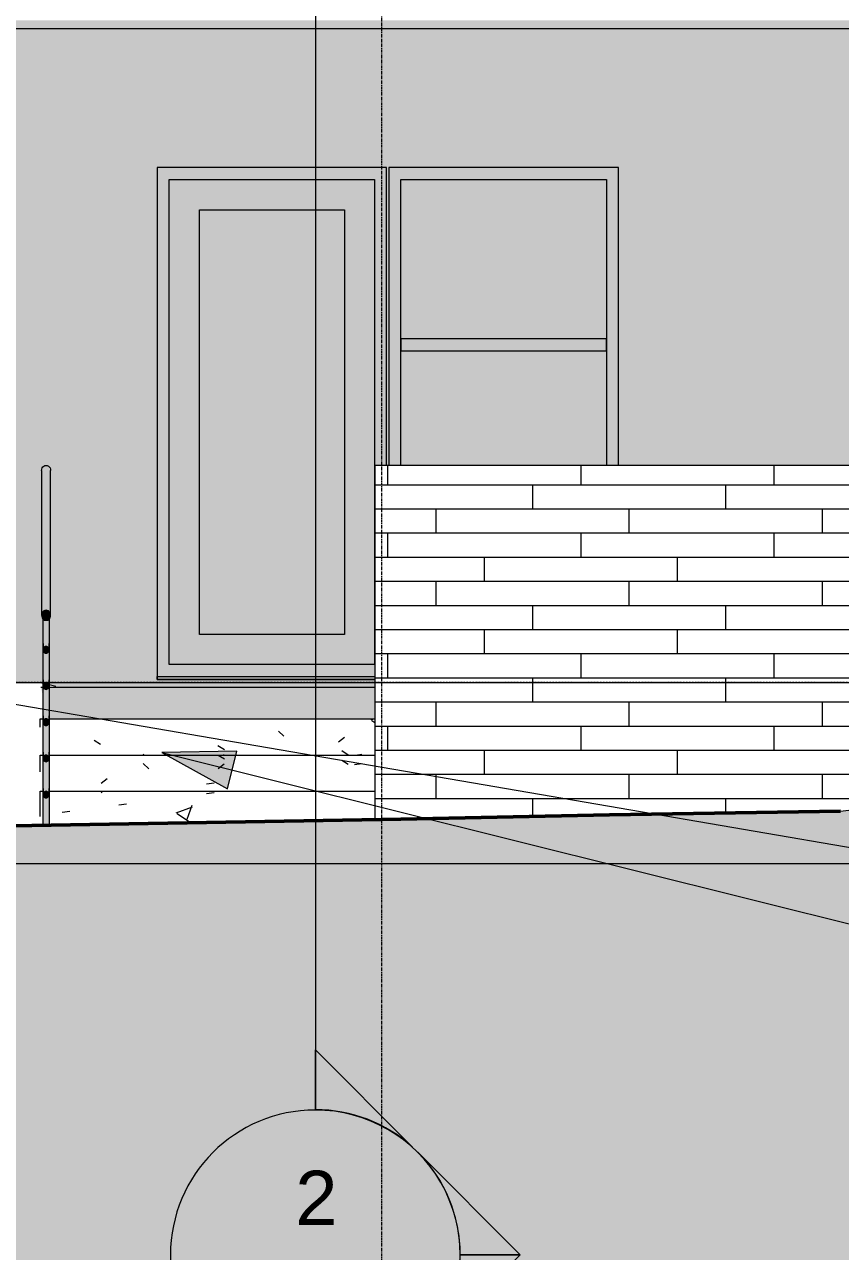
# Model space of a CAD drawing. Header units: inches. Extents: x 1750 to 7619, y -360 to 620.
# Drawn here: x 6977.9 to 7113, y -94.3 to 109.1 of the extents above; entities that cross this region are included whole.
import ezdxf

# ---------------------------------------------------------------- set-up
doc = ezdxf.new("R2010")
doc.units = ezdxf.units.IN
doc.header["$MEASUREMENT"] = 0
doc.linetypes.add('Aligning Line 1_8_', pattern=[0.25, 0.125, -0.125])
doc.linetypes.add('Grid Line 1_2_', pattern=[0.8749999999999999, 0.4999999999999999, -0.125, 0.125, -0.125])
for name, color, linetype, lineweight in [('0-4', 10, 'Continuous', 5), ('A-CLNG', 13, 'Continuous', 13), ('A-CLNG-1', 13, 'Continuous', 5), ('A-FLOR', 192, 'Continuous', 13), ('A-FLOR-4', 192, 'Continuous', 5), ('A-FLOR-HRAL', 11, 'Continuous', 9), ('A-FLOR-LEVL-1', 51, 'Grid Line 1_2_', 9), ('A-GLAZ', 151, 'Continuous', 13), ('A-WALL', 113, 'Continuous', 13), ('A-WALL-PATT-1', 251, 'Continuous', 9), ('C-TOPO', 7, 'Continuous', 9), ('C-TOPO-1', 250, 'Continuous', 50), ('G-ANNO-SYMB', 111, 'Aligning Line 1_8_', 9), ('G-ANNO-SYMB-2', 147, 'Aligning Line 1_8_', 9), ('G-ANNO-SYMB-3', 111, 'Continuous', 9), ('G-ANNO-TEXT', 231, 'Continuous', 9), ('S-GRID-1', 1, 'Grid Line 1_2_', 9), ('S-STRS', 31, 'Continuous', 9), ('S-STRS-1', 251, 'Continuous', 9)]:
    doc.layers.add(name, color=color, linetype=linetype, lineweight=lineweight)
doc.styles.add('Arial', font='arial.ttf', dxfattribs={"height": 8.999999999999991})

# ---------------------------------------------------------------- blocks, each defined once
blk = doc.blocks.new('CTR - 2nd Phase_rvt-2-BUILDING ELEVATION - NORTH')
at = {"layer": 'A-FLOR-LEVL-1'}
for p, q in [((-12558.48130051897, 0), (-9609.49031868943, 0)), ((-12558.48130051897, -30), (-9609.49031868943, -30))]:
    blk.add_line(p, q, dxfattribs=at)
blk = doc.blocks.new('CTR  - Topography_rvt-2-BUILDING ELEVATION - NORTH')
at = {"layer": 'C-TOPO'}
h = blk.add_hatch(dxfattribs=at)
h.set_pattern_fill('FP_65', color=256, style=0, pattern_type=2)
h.set_pattern_definition([(0, (12, 0), (24, 24), [24, -24]), (0, (12, 9), (24, 24), [24, -24]), (0, (12, 18), (24, 24), [24, -24]), (90, (15, 21), (-24, 24), [24, -24]), (90, (24, 21), (-24, 24), [24, -24]), (90, (33, 21), (-24, 24), [24, -24])])
h.paths.add_polyline_path([(-10823.03549742958, -206.5399970698574), (-9706.160706436009, -206.5399970698574), (-9706.160706436009, 4.736098930146794), (-9718.02796301187, 4.576876296513205), (-9757.04872147453, 2.343298132457789), (-9768.235624061565, 2.237521576813264), (-9791.247114123615, 0.2171853963543526), (-9799.611449971213, -0.9985401410343683), (-9821.946742974616, -0.9985658526420592), (-9826.283827800611, -1.517580826563176), (-9893.344507106745, -4.301915053313677), (-9896.520871825971, -5.013830954286049), (-9915.254978482988, -12.60942199625401), (-9950.420661422411, -20.49156918433118), (-9956.60994335543, -23.00106179769307), (-10060.09511346828, -17.58864460501138), (-10091.20641776955, -21.29239574453663), (-10136.72820643601, -22.07587421567905), (-10164.01665155272, -22.64561045550613), (-10280.76604069449, -24.57404415063604), (-10370.75591958806, -26.58891613290109), (-10412.86606299719, -26.71048327905509), (-10450.4108460833, -27.55111038568839), (-10486.9498320487, -27.59909520345456), (-10517.53678747533, -27.23650604497811), (-10526.33864110688, -27.2229427849636), (-10534.89299721585, -27.12153626249016), (-10585.34842131052, -27.5352488954154), (-10642.58937642446, -27.25994412709303), (-10678.14875627488, -26.984369888895), (-10823.03549742958, -29.94557442945415), (-10859.39480151483, -30), (-12461.79270643601, -30), (-12461.79270643601, -206.5399970698574), (-10839.09139106395, -206.5399970698574)], flags=0)
for p, q in [((-10279.72265624888, 0), (-10223.78906249889, 0)), ((-10223.28939610939, -0.1253899637537188), (-10223.78906249888, 0)), ((-10221.16565800784, -0.6583364439896967), (-10222.28939610939, -0.3763373286149089)), ((-10091.20678710822, -21.29240369796753), (-10082.25366210822, -20.22656679153442)), ((-10129.49047851447, -21.92476558685268), (-10164.01684570197, -22.64562320709228)), ((-10129.49047851447, -21.92476558685268), (-10091.20678710822, -21.29240369796753)), ((-10164.01684570197, -22.64562320709228), (-10280.76562499884, -24.5740470886227))]:
    blk.add_line(p, q, dxfattribs=at)
at = {"layer": 'C-TOPO-1'}
for p, q in [((-10129.49009871695, -21.924754858835), (-10164.01665155271, -22.64561045550655)), ((-10091.20678710821, -21.29240184516924), (-10129.49009871695, -21.924754858835)), ((-10164.01684570196, -22.64561366240942), (-10280.76604069448, -24.57404415063601))]:
    blk.add_line(p, q, dxfattribs=at)
blk = doc.blocks.new('CTR - 1st Phase - Common Walls_rvt-2-BUILDING ELEVATION - NORTH')
at = {"layer": 'A-FLOR-LEVL-1'}
for p, q in [((-12558.48130051897, 0), (-9609.49031868943, 0)), ((-12558.48130051897, -30), (-9609.49031868943, -30))]:
    blk.add_line(p, q, dxfattribs=at)
at = {"layer": 'G-ANNO-SYMB-2'}
blk.add_line((-9706.160706436, 3.449756028732896e-11), (-12461.792706436, 4.428753178746933e-11), dxfattribs=at)
blk = doc.blocks.new('CTR - 1st Phase -Stairs _ Elevators_rvt-2-BUILDING ELEVATION - NORTH')
at = {"layer": 'A-FLOR-LEVL-1'}
for p, q in [((-12558.48130051897, 0), (-9609.49031868943, 0)), ((-12558.48130051897, -30), (-9609.49031868943, -30))]:
    blk.add_line(p, q, dxfattribs=at)
blk = doc.blocks.new('_THE_ WINDOW _ DOOR - Door - 1st Floor-2113385-BUILDING ELEVATION - NORTH')
at = {"layer": 'A-GLAZ'}
h = blk.add_hatch(color=256, dxfattribs=at)
h.paths.add_polyline_path([(-10201.31333143601, 1.000000000029285), (-10168.31439610937, 1.000000000029285), (-10168.31439610937, 36.00000000000427), (-10166.37689610941, 36.00000000000427), (-10166.37689610941, 85.37500000002893), (-10204.40189610941, 85.37500000002791), (-10204.40189610941, 1.000000000029285), (-10202.40189610941, 1.000000000029285)], flags=0)
h.paths.add_polyline_path([(-10169.00170898496, 3.000000000029171), (-10202.40189610941, 3.000000000029171), (-10202.40189610941, 83.37500000002905), (-10168.37689610941, 83.37500000002905), (-10168.37689610941, 3.000000000029171)], flags=0)
h = blk.add_hatch(color=256, dxfattribs=at)
h.paths.add_polyline_path([(-10179.78495643601, 3.000000000029171), (-10168.37689610941, 3.000000000029171), (-10168.37689610941, 83.37500000002905), (-10202.40189610941, 83.37500000002905), (-10202.40189610941, 3.000000000029171), (-10190.54914393601, 3.000000000029171)], flags=0)
h.paths.add_polyline_path([(-10195.93123768601, 8.000000000029056), (-10197.40189610941, 8.000000000029056), (-10197.40189610941, 78.37500000002882), (-10173.37689610941, 78.37500000002848), (-10173.37689610941, 8.000000000029397), (-10195.10961914172, 8.000000000029056)], flags=0)
for points in [[(-10197.40189610941, 8.000000000029056), (-10173.37689610941, 8.000000000029056), (-10173.37689610941, 78.37500000002848), (-10197.40189610941, 78.37500000002882), (-10197.40189610941, 9.296363373042661)], [(-10202.40189610941, 0.5000000000293986), (-10168.31439610937, 0.5000000000297397), (-10168.31439610937, 1.000000000029285), (-10204.40189610941, 1.000000000029285), (-10204.40189610941, 0.5000000000293986), (-10202.75903896655, 0.5000000000293986)]]:
    blk.add_hatch(color=256, dxfattribs=at).paths.add_polyline_path(points, flags=0)
for p, q in [((-10166.3768961094, 85.37500000002889), (-10204.4018961094, 85.37500000002889)), ((-10204.4018961094, 85.37500000002889), (-10204.4018961094, 1.000000000028997)), ((-10202.4018961094, 3.000000000028947), (-10202.4018961094, 83.37500000002888)), ((-10202.4018961094, 83.37500000002888), (-10168.3768961094, 83.37500000002888)), ((-10168.3768961094, 83.37500000002888), (-10168.3768961094, 3.000000000028958)), ((-10166.3768961094, 36.00000000000225), (-10166.3768961094, 85.37500000002889)), ((-10197.4018961094, 8.000000000028693), (-10197.4018961094, 78.3750000000289)), ((-10197.4018961094, 78.3750000000289), (-10173.3768961094, 78.3750000000289)), ((-10173.3768961094, 78.3750000000289), (-10173.3768961094, 8.000000000028693)), ((-10173.3768961094, 8.000000000028693), (-10197.4018961094, 8.000000000028693)), ((-10168.3768961094, 3.000000000028958), (-10202.4018961094, 3.000000000028958)), ((-10204.4018961094, 1.000000000028997), (-10168.31439610936, 1.000000000029274)), ((-10204.4018961094, 1.000000000029285), (-10204.4018961094, 0.5000000000290149)), ((-10204.4018961094, 0.5000000000290149), (-10168.31439610936, 0.5000000000290149))]:
    blk.add_line(p, q, dxfattribs=at)
blk = doc.blocks.new('_THE_ WINDOW _ DOOR - Window - 1st Floor-2113386-BUILDING ELEVATION - NORTH')
at = {"layer": 'A-GLAZ'}
for points in [[(-10127.97689610941, 36.00000000000416), (-10127.97689610941, 85.37500000002916), (-10166.00189610941, 85.37500000002882), (-10166.00189610941, 36.00000000000416), (-10164.00189610941, 36.00000000000416), (-10164.00189610941, 83.37500000002927), (-10129.97689610941, 83.37500000002927), (-10129.97689610941, 36.00000000000416), (-10128.82666849181, 36.00000000000416)], [(-10136.72820643601, 55.00000000002951), (-10129.97689610941, 55.00000000002951), (-10129.97689610941, 57.0000000000294), (-10164.00189610941, 57.0000000000294), (-10164.00189610941, 55.00000000002951)]]:
    blk.add_hatch(color=256, dxfattribs=at).paths.add_polyline_path(points, flags=0)
h = blk.add_hatch(color=256, dxfattribs=at)
h.paths.add_polyline_path([(-10136.72820643601, 36.00000000000416), (-10129.97689610941, 36.00000000000416), (-10129.97689610941, 55.00000000002951), (-10164.00189610941, 55.00000000002951), (-10164.00189610941, 36.00000000000416), (-10143.00929260376, 36.00000000000416)], flags=0)
h.paths.add_polyline_path([(-10129.97689610941, 57.0000000000294), (-10129.97689610941, 83.37500000002927), (-10164.00189610941, 83.37500000002927), (-10164.00189610941, 57.0000000000294), (-10136.72820643601, 57.0000000000294)], flags=0)
for p, q in [((-10127.9768961094, 85.37500000002912), (-10166.0018961094, 85.37500000002912)), ((-10166.0018961094, 85.37500000002912), (-10166.0018961094, 36.00000000000218)), ((-10164.0018961094, 36.00000000000229), (-10164.0018961094, 83.3750000000291)), ((-10164.0018961094, 83.3750000000291), (-10129.9768961094, 83.3750000000291)), ((-10129.9768961094, 83.3750000000291), (-10129.9768961094, 36.00000000000242)), ((-10127.9768961094, 36.00000000000248), (-10127.9768961094, 85.37500000002912)), ((-10164.0018961094, 57.00000000002916), (-10164.0018961094, 55.00000000002923)), ((-10129.9768961094, 57.00000000002916), (-10164.0018961094, 57.00000000002916)), ((-10129.9768961094, 55.00000000002923), (-10129.9768961094, 57.00000000002916)), ((-10164.0018961094, 55.00000000002923), (-10129.9768961094, 55.00000000002923))]:
    blk.add_line(p, q, dxfattribs=at)
blk = doc.blocks.new('Railing - 1_-V42-BUILDING ELEVATION - NORTH')
at = {"layer": 'A-FLOR-HRAL'}
h = blk.add_hatch(color=256, dxfattribs=at)
h.paths.add_polyline_path([(-10223.28939610939, -23.62466104109115), (-10222.28939610939, -23.60814332130383), (-10222.30643319624, -18.70370123905537), (-10222.43584271879, -18.95430170189593), (-10222.66542550222, -19.09898594657614), (-10222.77351199785, -19.09898594657614), (-10222.80528022092, -19.09898594657614), (-10222.91880563195, -19.09898594657614), (-10223.14294949999, -18.95430170189593), (-10223.27235902254, -18.70370123905537), (-10223.28939610939, -18.70370123905537), (-10223.28939610939, -23.28714297649345)], flags=0)
h.paths.add_polyline_path([(-10223.28939610939, -18.30901699440267), (-10223.22240881128, -18.15356253417895), (-10223.0152887753, -18.03496691962676), (-10222.78195335389, -18), (-10222.43584271879, -18.08015364227106), (-10222.29764712114, -18.25702185654973), (-10222.28939610939, -18.30901699436481), (-10222.30643319624, -12.70370123905468), (-10222.43584271879, -12.95430170189559), (-10222.65998658683, -13.0989859465758), (-10222.99519731988, -13.06360858604956), (-10223.14294949999, -12.95430170189559), (-10223.27315683521, -12.69692596542632), (-10223.28939610939, -12.83852549156189), (-10223.28939610939, -18)], flags=0)
h.paths.add_polyline_path([(-10223.28939610939, -12.30901699440063), (-10223.22240881128, -12.15259156739387), (-10223.03939610939, -12.03924894698571), (-10222.69181495673, -12.00430816998358), (-10222.53939610939, -12.03924894698332), (-10222.30634615792, -12.20220341365325), (-10222.28939610939, -12.21031879144187), (-10222.3142157476, -6.724707690162636), (-10222.43584271879, -6.954301701895933), (-10222.66542550222, -7.09898594657614), (-10222.97099396829, -7.074817275347191), (-10223.14294949999, -6.954301701895933), (-10223.27235902254, -6.703701239055026), (-10223.28939610939, -6.838525491562227), (-10223.28939610939, -12.27950849718741)], flags=0)
h.paths.add_polyline_path([(-10223.28939610939, -6.309016994416315), (-10223.22240881128, -6.151620600613914), (-10223.03939610939, -6.038169482765515), (-10222.73107555804, -6.005298742680343), (-10222.53939610939, -6.038169482763469), (-10222.30643319624, -6.201654927025747), (-10222.28939610939, -6.210318791438799), (-10222.32358614051, -0.7500000000000052), (-10222.43767237629, -0.9558713607734769), (-10222.65998658683, -1.098985946576141), (-10222.9467906167, -1.086025964645847), (-10223.14294949998, -0.9543017018959342), (-10223.27235902253, -0.7037012390550269), (-10223.2893961094, -0.7500000000000052), (-10223.28939610939, -6.279508497187412)], flags=0)
h.paths.add_polyline_path([(-10223.2893961094, -0.3090169944688394), (-10223.22240881129, -0.1506496338380483), (-10223.01860903877, -0.03246695638165952), (-10222.71163537426, -0.007064990240797541), (-10222.53017216567, -0.04278363328945111), (-10222.30288776314, -0.2239970698569831), (-10222.2893961094, -0.2239970698569831), (-10222.3313897049, 5.228936831111917), (-10222.43584271879, 5.04569829810577), (-10222.65998658683, 4.901014053423858), (-10223.00129088244, 4.939213372270154), (-10223.14294949998, 5.045698298103724), (-10223.27235902253, 5.296298760944972), (-10223.2893961094, 5.296298760944972), (-10223.2893961094, -0.2239970698569831)], flags=0)
h.paths.add_polyline_path([(-10223.2893961094, 5.690983005527408), (-10223.22240881129, 5.850321332945662), (-10223.0393961094, 5.96398944567249), (-10222.75218233192, 6.000000000000335), (-10222.43584271879, 5.916296866687156), (-10222.30399509833, 5.78298098908794), (-10222.2893961094, 5.934993643273622), (-10222.31237237219, 10.52261622452135), (-10222.40632349912, 10.42221220550254), (-10222.5963452654, 10.34891112364448), (-10222.84170643601, 10.32921703883016), (-10223.06474086816, 10.36872645396715), (-10223.19332731483, 10.43529013102351), (-10223.2893961094, 10.46447808209597), (-10223.2893961094, 5.92718373581078)], flags=0)
h = blk.add_hatch(color=256, dxfattribs=at)
h.paths.add_polyline_path([(-10222.83198010417, 10.32921703883016), (-10223.10114101033, 10.40599638841024), (-10222.83501077241, 10.32921703883016)], flags=0)
h.paths.add_polyline_path([(-10222.67813564241, 10.32921703883016), (-10222.36060723417, 10.45087539701648), (-10222.59635380719, 10.35136329305021), (-10222.74378144639, 10.32921703883016)], flags=0)
for p, q in [((-10223.28939610939, -23.62466104109081), (-10223.28939610939, 10.57294901687532)), ((-10222.28939610939, 10.57294901687532), (-10222.28939610939, -23.60814332130383))]:
    blk.add_line(p, q, dxfattribs=at)
at = {"layer": 'A-FLOR-HRAL', "flags": 128}
for points in [[(-10223.27873303602, 10.52027553314879), (-10223.23988054333, 10.4644780820957), (-10223.10114101031, 10.37749114625808), (-10222.90065657635, 10.32921703882964), (-10222.84205023461, 10.32451665727881)], [(-10222.74650539327, 10.32406674088744), (-10222.6781356424, 10.32921703882964), (-10222.47765120845, 10.37749114625808), (-10222.33891167542, 10.4644780820957), (-10222.30005918273, 10.52027553314557)]]:
    blk.add_lwpolyline(points, dxfattribs=at)
blk = doc.blocks.new('Railing - Railing-1951187-BUILDING ELEVATION - NORTH')
at = {"layer": 'A-FLOR-HRAL'}
for points in [[(-10222.2893961094, 5.440983005625184), (-10222.33222662613, 5.811461797752712), (-10222.58110331182, 5.973265162926281), (-10222.84170643601, 5.997777503437873), (-10223.14321501181, 5.916076410650589), (-10223.27479712046, 5.78298098891571), (-10223.27235902254, 5.585667250305391), (-10223.14294949999, 5.836267713146298), (-10222.91822949393, 5.981036760712072), (-10222.65998658683, 5.980951957826504), (-10222.43584271879, 5.836267713146298), (-10222.30643319625, 5.585667250305391), (-10222.29717019143, 5.507002930142789)], [(-10222.88306385357, 4.901014053423864), (-10222.57750133636, 4.939213372258222), (-10222.43584271879, 5.045698298103729), (-10222.30643319624, 5.296298760944977), (-10222.30643319625, 5.585667250305391), (-10222.43584271879, 5.836267713146298), (-10222.66056203979, 5.980867255773091), (-10222.99778954488, 5.944374125353987), (-10223.14294949999, 5.836267713146298), (-10223.27235902254, 5.585667250305391), (-10223.27235902253, 5.296298760944977), (-10223.14294949998, 5.045698298103729), (-10222.91880563194, 4.901014053423864)], [(-10223.2893961094, -0.559016994374815), (-10223.22240881129, -0.2795084971877486), (-10223.0393961094, -0.07489407609898534), (-10222.7893961094, 0), (-10222.5393961094, -0.0748940760993264), (-10222.35388546187, -0.2862508841137696), (-10222.2893961094, -0.3763373286118394), (-10222.32360004505, -0.1929250748102049), (-10222.56018318003, -0.0324669563755151), (-10222.86715684452, -0.007064990241133272), (-10223.04862005312, -0.04278363330581669), (-10223.27590445563, -0.2239970698569777), (-10223.2893961094, -0.4143327496946085)], [(-10222.91880563194, -1.098985946576135), (-10222.63200160207, -1.086025964647888), (-10222.43584271879, -0.9543017018959289), (-10222.30475978293, -0.6894900923332442), (-10222.30643319624, -0.4143327496946085), (-10222.44048071033, -0.159753364793346), (-10222.65998658683, -0.01904804217383571), (-10222.94252287698, -0.03003161317690228), (-10223.14294949999, -0.1637322868540423), (-10223.27235902254, -0.4143327496946085), (-10223.26766846878, -0.716361854246088), (-10223.14111984248, -0.9558713607686967), (-10222.9467906167, -1.086025964645841)], [(-10223.28939610939, -6.559016994374814), (-10223.22240881128, -6.279508497187407), (-10223.03939610939, -6.074894076098984), (-10222.78939610939, -5.999999999999999), (-10222.53939610939, -6.074894076098984), (-10222.35638340749, -6.279508497187407), (-10222.28939610939, -6.559016994374814), (-10222.31497346396, -6.197311947371417), (-10222.53939610939, -6.038169482763464), (-10222.84771666073, -6.005298742681702), (-10223.03955473058, -6.038267394027456), (-10223.27251023311, -6.202607805898423), (-10223.28939610939, -6.30901699441631)], [(-10222.84170643601, -7.098985946576135), (-10222.60779825048, -7.074817275350937), (-10222.43584271879, -6.954301701895928), (-10222.30643319624, -6.703701239055021), (-10222.30643319624, -6.414332749694608), (-10222.43584271879, -6.1637322868537), (-10222.65998658683, -6.019048042173494), (-10222.96681699698, -6.041282337767711), (-10223.14294949999, -6.1637322868537), (-10223.27235902254, -6.414332749694608), (-10223.27235902254, -6.703701239055021), (-10223.14294949999, -6.954301701895928), (-10222.91336671655, -7.098985946576135), (-10222.84417203725, -7.098985946576135)], [(-10222.82472612908, -13.09898594657579), (-10222.58359489889, -13.06360858605194), (-10222.43584271879, -12.95430170189559), (-10222.30563538356, -12.69692596546451), (-10222.30643319624, -12.41433274969427), (-10222.43584271879, -12.1637322868537), (-10222.65998658683, -12.01904804217315), (-10222.99111111699, -12.05253306235681), (-10223.14294949999, -12.1637322868537), (-10223.27275566934, -12.41770119786486), (-10223.27235902253, -12.70370123905468), (-10223.14294949999, -12.95430170189559), (-10222.91880563195, -13.09898594657579), (-10222.84170643601, -13.09898594657579)], [(-10222.28939610939, -12.55901699437447), (-10222.30643319624, -12.20162694170335), (-10222.53939610939, -12.03924894698332), (-10222.84170643601, -12.00370995921446), (-10223.03955006815, -12.03934398029378), (-10223.27251023311, -12.20260780596663), (-10223.27235902254, -12.41433274969427), (-10223.14294949999, -12.1637322868537), (-10222.91880563195, -12.01904804217315), (-10222.65998658683, -12.01904804217315), (-10222.43584271879, -12.1637322868537), (-10222.30603654943, -12.41770119782598)], [(-10222.28939610939, -18.55901699437515), (-10222.30643319624, -18.198829950961), (-10222.56350344347, -18.03496691962539), (-10222.79683886488, -18), (-10223.14322667162, -18.08041883367866), (-10223.28114509764, -18.25702185658417), (-10223.27235902254, -18.4143327496946), (-10223.14294949999, -18.1637322868537), (-10222.91880563195, -18.01904804217349), (-10222.65998658683, -18.01904804217349), (-10222.43584271879, -18.1637322868537), (-10222.30643319624, -18.4143327496946), (-10222.29730979578, -18.49181150624747)], [(-10222.91880563195, -19.09898594657613), (-10222.80533435204, -19.08228388569023), (-10222.77351199785, -19.09898594657613), (-10222.65998658683, -19.09898594657613), (-10222.43584271879, -18.95430170189593), (-10222.30643319624, -18.70370123905536), (-10222.30643319624, -18.4143327496946), (-10222.43584271879, -18.1637322868537), (-10222.65998658683, -18.01904804217349), (-10222.91880563195, -18.01904804217349), (-10223.14294949999, -18.1637322868537), (-10223.27235902254, -18.4143327496946), (-10223.27235902254, -18.70370123905536), (-10223.14294949999, -18.95430170189593), (-10223.01940067147, -19.05239989675192)]]:
    blk.add_hatch(color=256, dxfattribs=at).paths.add_polyline_path(points, flags=0)
for p, q in [((-10223.28939610938, 6.467342984011906), (-10223.28939610938, 5.440983005624843)), ((-10222.28939610939, 5.440983005625184), (-10222.28939610939, 6.467342984018727)), ((-10223.28939610938, 0.4701399747532377), (-10223.28939610938, -0.5590169943751561)), ((-10222.28939610939, -0.559016994374815), (-10222.28939610939, 0.4701399747604)), ((-10223.28939610938, -5.527063034507477), (-10223.28939610938, -6.559016994375155)), ((-10222.28939610939, -6.559016994374814), (-10222.28939610939, -5.527063034496563)), ((-10223.28939610938, -11.52426604376376), (-10223.28939610938, -12.55901699437481)), ((-10222.28939610939, -12.55901699437447), (-10222.28939610939, -11.5242660437566)), ((-10223.28939610938, -17.52146905302277), (-10223.28939610938, -18.55901699437549)), ((-10222.28939610939, -18.55901699437515), (-10222.28939610939, -17.52146905301595))]:
    blk.add_line(p, q, dxfattribs=at)
at = {"layer": 'A-FLOR-HRAL', "flags": 128}
for points in [[(-10222.28939610938, 5.440983005624937), (-10222.30643319623, 5.585667250305142), (-10222.35638340748, 5.72049150281233), (-10222.43584271878, 5.836267713146066), (-10222.53939610938, 5.925105923900913), (-10222.65998658682, 5.980951957826272), (-10222.78939610938, 5.999999999999723), (-10222.91880563193, 5.980951957826274), (-10223.03939610938, 5.925105923900915), (-10223.14294949997, 5.836267713146069), (-10223.22240881127, 5.720491502812332), (-10223.27235902252, 5.585667250305146), (-10223.28939610938, 5.440983005624941)], [(-10223.28939610938, 5.440983005624943), (-10223.27235902252, 5.296298760944738), (-10223.22240881127, 5.16147450843755), (-10223.14294949997, 5.045698298103813), (-10223.03939610938, 4.956860087348964), (-10222.91880563193, 4.901014053423604), (-10222.78939610938, 4.881966011250153), (-10222.65998658682, 4.901014053423602), (-10222.53939610938, 4.956860087348959), (-10222.43584271878, 5.045698298103805), (-10222.35638340748, 5.161474508437541), (-10222.30643319623, 5.296298760944729), (-10222.28939610938, 5.440983005624934)], [(-10222.28939610938, -0.5590169943750625), (-10222.30643319623, -0.4143327496948572), (-10222.35638340748, -0.2795084971876703), (-10222.43584271878, -0.1637322868539333), (-10222.53939610938, -0.07489407609908617), (-10222.65998658682, -0.01904804217372721), (-10222.78939610938, -2.766120665853577e-13), (-10222.91880563193, -0.01904804217372621), (-10223.03939610938, -0.07489407609908409), (-10223.14294949997, -0.1637322868539304), (-10223.22240881127, -0.2795084971876665), (-10223.27235902252, -0.414332749694853), (-10223.28939610938, -0.5590169943750585)], [(-10223.28939610938, -0.5590169943750555), (-10223.27235902252, -0.7037012390552613), (-10223.22240881127, -0.8385254915624485), (-10223.14294949997, -0.9543017018961861), (-10223.03939610938, -1.043139912651034), (-10222.91880563193, -1.098985946576394), (-10222.78939610938, -1.118033988749846), (-10222.65998658682, -1.098985946576396), (-10222.53939610938, -1.043139912651039), (-10222.43584271878, -0.9543017018961931), (-10222.35638340748, -0.8385254915624574), (-10222.30643319623, -0.7037012390552703), (-10222.28939610938, -0.5590169943750652)], [(-10222.28939610937, -6.55901699437506), (-10222.30643319623, -6.414332749694855), (-10222.35638340748, -6.279508497187669), (-10222.43584271878, -6.163732286853932), (-10222.53939610937, -6.074894076099084), (-10222.65998658682, -6.019048042173726), (-10222.78939610937, -6.000000000000274), (-10222.91880563193, -6.019048042173724), (-10223.03939610937, -6.074894076099083), (-10223.14294949997, -6.163732286853928), (-10223.22240881127, -6.279508497187665), (-10223.27235902252, -6.414332749694851), (-10223.28939610937, -6.559016994375057)], [(-10223.28939610937, -6.559016994375054), (-10223.27235902252, -6.703701239055259), (-10223.22240881127, -6.838525491562446), (-10223.14294949997, -6.954301701896184), (-10223.03939610937, -7.043139912651033), (-10222.91880563193, -7.098985946576393), (-10222.78939610937, -7.118033988749843), (-10222.65998658682, -7.098985946576394), (-10222.53939610937, -7.043139912651037), (-10222.43584271878, -6.954301701896192), (-10222.35638340748, -6.838525491562456), (-10222.30643319623, -6.703701239055269), (-10222.28939610937, -6.559016994375063)], [(-10222.28939610938, -12.55901699437472), (-10222.30643319623, -12.41433274969451), (-10222.35638340748, -12.27950849718733), (-10222.43584271878, -12.16373228685359), (-10222.53939610938, -12.07489407609874), (-10222.65998658682, -12.01904804217338), (-10222.78939610938, -11.99999999999993), (-10222.91880563193, -12.01904804217338), (-10223.03939610938, -12.07489407609874), (-10223.14294949997, -12.16373228685359), (-10223.22240881127, -12.27950849718732), (-10223.27235902252, -12.41433274969451), (-10223.28939610938, -12.55901699437471)], [(-10223.28939610938, -12.55901699437471), (-10223.27235902252, -12.70370123905492), (-10223.22240881127, -12.8385254915621), (-10223.14294949997, -12.95430170189584), (-10223.03939610938, -13.04313991265069), (-10222.91880563193, -13.09898594657605), (-10222.78939610938, -13.1180339887495), (-10222.65998658682, -13.09898594657605), (-10222.53939610938, -13.0431399126507), (-10222.43584271878, -12.95430170189585), (-10222.35638340748, -12.83852549156211), (-10222.30643319623, -12.70370123905493), (-10222.28939610938, -12.55901699437472)], [(-10222.28939610938, -18.55901699437506), (-10222.30643319623, -18.41433274969485), (-10222.35638340748, -18.27950849718767), (-10222.43584271878, -18.16373228685393), (-10222.53939610938, -18.07489407609908), (-10222.65998658682, -18.01904804217372), (-10222.78939610938, -18.00000000000027), (-10222.91880563193, -18.01904804217372), (-10223.03939610938, -18.07489407609908), (-10223.14294949997, -18.16373228685393), (-10223.22240881127, -18.27950849718766), (-10223.27235902252, -18.41433274969485), (-10223.28939610938, -18.55901699437505)], [(-10223.28939610938, -18.55901699437505), (-10223.27235902252, -18.70370123905526), (-10223.22240881127, -18.83852549156244), (-10223.14294949997, -18.95430170189618), (-10223.03939610938, -19.04313991265103), (-10222.91880563193, -19.09898594657639), (-10222.78939610938, -19.11803398874984), (-10222.65998658682, -19.09898594657639), (-10222.53939610938, -19.04313991265104), (-10222.43584271878, -18.95430170189619), (-10222.35638340748, -18.83852549156245), (-10222.30643319623, -18.70370123905527), (-10222.28939610938, -18.55901699437506)]]:
    blk.add_lwpolyline(points, dxfattribs=at)
blk.add_blockref('Railing - 1_-V42-BUILDING ELEVATION - NORTH', (0, 0))
blk = doc.blocks.new('Top Rail Type - Top Rail_Internal_-1951197-BUILDING ELEVATION - NORTH')
at = {"layer": 'A-FLOR-HRAL'}
for points in [[(-10223.5393961094, 11.16147450843743), (-10223.51384047911, 11.37850087545723), (-10223.43891516224, 11.58073725421855), (-10223.22240881129, 11.83788992504071), (-10223.0393961094, 11.94554699101275), (-10222.8396573358, 11.99260195121906), (-10222.73913488299, 11.99260195122213), (-10222.47765120847, 11.91695262847554), (-10222.33891167545, 11.82290096713268), (-10222.25906602351, 11.75440156971876), (-10222.13987705656, 11.58073725421855), (-10222.04840760452, 11.2380029301429), (-10222.0393961094, 11.37850087545791), (-10222.06495173968, 35.37850087542517), (-10222.13987705655, 35.58073725421854), (-10222.25906602351, 35.75440156970614), (-10222.4143961094, 35.88765888585953), (-10222.59528182556, 35.97142793673924), (-10222.84170643601, 35.99230034013146), (-10222.98351039323, 35.97142793673924), (-10223.1643961094, 35.88765888581656), (-10223.31972619529, 35.75440156971842), (-10223.43891516224, 35.5807372542182), (-10223.51384047912, 35.37850087545757), (-10223.5393961094, 35.16147450843811), (-10223.5393961094, 11.2380029301429)], [(-10222.7893961094, 10.32294901687487), (-10222.47765120847, 10.40599638839899), (-10222.30987036335, 10.52496252323192), (-10222.25604514643, 10.57294901687533), (-10222.13987705655, 10.74221176265598), (-10222.06495173967, 10.9444481414173), (-10222.04840760452, 11.2380029301429), (-10222.06495173968, 11.37850087545791), (-10222.13987705656, 11.58073725421855), (-10222.3563834075, 11.83788992506117), (-10222.5393961094, 11.94554699102332), (-10222.73913488299, 11.99260195122213), (-10222.91880563195, 11.9809519578248), (-10223.10114101033, 11.91695262846497), (-10223.28107342135, 11.78756169375617), (-10223.31972619529, 11.75440156971876), (-10223.43891516224, 11.58073725421855), (-10223.53038461425, 11.2380029301429), (-10223.5393961094, 11.16147450843743), (-10223.5138404791, 10.9444481414173), (-10223.38152544003, 10.65859205290871), (-10223.19841875879, 10.46447808209598), (-10223.0393961094, 10.37740202586212), (-10222.83198010417, 10.32921703883016)]]:
    blk.add_hatch(color=256, dxfattribs=at).paths.add_polyline_path(points, flags=0)
for p, q in [((-10223.5393961094, 35.16147450843675), (-10223.53939610939, 11.16147450843675)), ((-10222.03939610939, 11.16147450843743), (-10222.0393961094, 35.16147450843743))]:
    blk.add_line(p, q, dxfattribs=at)
at = {"layer": 'A-FLOR-HRAL', "flags": 128}
for points in [[(-10223.53939610939, 35.16147450843721), (-10223.51384047911, 35.37850087545735), (-10223.43891516223, 35.58073725421847), (-10223.31972619528, 35.75440156971873), (-10223.16439610939, 35.88765888585117), (-10222.98351039322, 35.9714279367392), (-10222.78939610939, 35.99999999999972), (-10222.59528182556, 35.9714279367392), (-10222.41439610939, 35.88765888585117), (-10222.2590660235, 35.75440156971872), (-10222.13987705655, 35.58073725421846), (-10222.06495173967, 35.37850087545768), (-10222.03939610939, 35.1614745084372)], [(-10222.03939610938, 11.1614745084372), (-10222.06495173966, 11.37850087545768), (-10222.13987705654, 11.58073725421846), (-10222.25906602349, 11.75440156971872), (-10222.41439610938, 11.88765888585116), (-10222.59528182555, 11.9714279367392), (-10222.78939610938, 11.99999999999972), (-10222.9835103932, 11.9714279367392), (-10223.16439610938, 11.88765888585117), (-10223.31972619527, 11.75440156971873), (-10223.43891516221, 11.58073725421846), (-10223.51384047909, 11.37850087545734), (-10223.53939610938, 11.16147450843721)], [(-10223.53939610938, 11.16147450843721), (-10223.51384047909, 10.94444814141673), (-10223.43891516221, 10.74221176265595), (-10223.31972619527, 10.56854744715569), (-10223.16439610938, 10.43529013102325), (-10222.9835103932, 10.35152108013521), (-10222.78939610938, 10.32294901687469), (-10222.59528182555, 10.3515210801352), (-10222.41439610938, 10.43529013102324), (-10222.25906602349, 10.56854744715568), (-10222.13987705654, 10.74221176265594), (-10222.06495173966, 10.94444814141706), (-10222.03939610938, 11.1614745084372)]]:
    blk.add_lwpolyline(points, dxfattribs=at)
blk = doc.blocks.new('Section - Section Head - Filled-22785-BUILDING ELEVATION - NORTH')
at = {"layer": 'G-ANNO-SYMB-3'}
h = blk.add_hatch(color=256, dxfattribs=at)
edge = h.paths.add_edge_path(flags=0)
edge.add_line((-10162.08494075273, -76.96844196854248), (-10178.18939610936, -60.86398661190534))
edge.add_line((-10178.18939610936, -60.86398661190534), (-10178.18939610936, -70.77387651789589))
edge.add_arc((-10178.18939610936, -94.80511210885965), 24.03123559096389, 47.921604975376795, 90.0000000000004, ccw=False)
h = blk.add_hatch(color=256, dxfattribs=at)
edge = h.paths.add_edge_path(flags=0)
edge.add_arc((-10178.18939610936, -94.80511210885977), 23.99999999999986, -3.979039320256561e-13, 44.99999999999818, ccw=False)
edge.add_line((-10154.18939610936, -94.8051121088599), (-10144.24827061241, -94.80511210885999))
edge.add_line((-10144.24827061241, -94.80511210885999), (-10161.21883336089, -77.83454936038272))
h = blk.add_hatch(color=256, dxfattribs=at)
edge = h.paths.add_edge_path(flags=0)
edge.add_line((-10161.21883336089, -111.7756748573369), (-10144.24827061241, -94.80511210885996))
edge.add_line((-10144.24827061241, -94.80511210885996), (-10154.18939610936, -94.80511210885987))
edge.add_arc((-10178.18939610936, -94.80511210885952), 24.00000000000148, 314.99999999999966, 359.99999999999915, ccw=False)
h = blk.add_hatch(color=256, dxfattribs=at)
edge = h.paths.add_edge_path(flags=0)
edge.add_arc((-10178.18939610936, -94.80511210885983), 24.03123559096356, 269.99999999999943, 312.0783950246222, ccw=False)
edge.add_line((-10178.18939610936, -118.8363476998234), (-10178.18939610936, -128.746237605814))
edge.add_line((-10178.18939610936, -128.746237605814), (-10162.08494075273, -112.6417822491771))
for p, q in [((-10178.18939610936, -70.77387651789589), (-10178.18939610936, -60.86398661190534)), ((-10178.18939610936, -60.86398661190534), (-10162.08494075273, -76.96844196854248)), ((-10161.21883336089, -77.83454936038272), (-10144.24827061241, -94.80511210885999)), ((-10144.24827061241, -94.80511210885996), (-10161.21883336089, -111.7756748573369)), ((-10154.18939610936, -94.80511210885987), (-10144.24827061241, -94.80511210885996)), ((-10144.24827061241, -94.80511210885999), (-10154.18939610936, -94.8051121088599)), ((-10162.08494075273, -112.6417822491771), (-10178.18939610936, -128.746237605814)), ((-10178.18939610936, -128.746237605814), (-10178.18939610936, -118.8363476998234))]:
    blk.add_line(p, q, dxfattribs=at)
for centre, radius, start, end in [((-10178.18939610936, -94.83634769982345), 23.99999999999994, 89.9999999999999, 269.9999999999995), ((-10178.18939610936, -94.80511210885965), 24.03123559096389, 47.92160497537643, 90), ((-10178.18939610936, -94.83634769982345), 23.99999999999991, 269.9999999999994, 89.9999999999998), ((-10178.18939610936, -94.80511210885977), 23.99999999999986, 359.9999999999993, 44.99999999999788), ((-10178.18939610936, -94.80511210885952), 24.00000000000148, 314.9999999999993, 359.9999999999988), ((-10178.18939610936, -94.80511210885983), 24.03123559096356, 269.9999999999991, 312.0783950246218)]:
    blk.add_arc(centre, radius, start, end, dxfattribs=at)

msp = doc.modelspace()

# ---------------------------------------------------------------- hatches: boundary and pattern name
at = {"layer": 'A-CLNG-1'}
msp.add_hatch(color=256, dxfattribs=at).paths.add_polyline_path([(6577.433839108162, 108.3749999999877), (7223.796339108201, 108.3749999999877), (7223.796339108199, 109.7499999999875), (6856.108839108161, 109.7499999999875), (6856.108839108161, 109.8749999999877), (6846.358839108161, 109.8737590999216), (6846.358839108161, 109.7499999999875), (6423.33383910816, 109.7916666666542), (6423.33383910816, 109.8749999999877), (6413.58383910816, 109.8518518518397), (6413.58383910816, 109.7499999999875), (6116.133839108154, 109.7499999999875), (6116.133839108154, 109.8749999999877), (6106.383839108154, 109.8320231748328), (6106.383839108154, 109.7499999999875), (5771.596339108155, 109.7499999999875), (5771.596339108155, 108.3749999999877), (6577.058839108162, 108.3749999999877)], flags=0)
at = {"layer": 'A-FLOR-4'}
h = msp.add_hatch(color=256, dxfattribs=at)
h.paths.add_polyline_path([(7024.450778781569, -5.999999999999999), (7035.921339108205, -5.999999999999999), (7035.921339108205, -0.7499999999999999), (6981.946339108181, -0.7499999999999999), (6981.946339108181, -5.999999999999999), (7020.606828968674, -5.999999999999999)], flags=0)
h.paths.add_polyline_path([(6980.946339108181, -2.49833194744383), (6980.946339108181, -0.7499999999999999), (6980.596672718691, -0.7499999999999999)], flags=0)
at = {"layer": 'A-WALL-PATT-1'}
h = msp.add_hatch(dxfattribs=at)
h.set_pattern_fill('FP_83', color=256, style=0, pattern_type=2)
h.set_pattern_definition([(0, (5775.158735217579, -29.2), (0, 4), []), (90, (5775.158735217579, -29.2), (-7.999999999999999, 8), [4, -28]), (90, (5791.158735217579, -25.2), (-7.999999999999999, 8), [4, -28])])
h.paths.add_polyline_path([(6238.046340188039, 75.4999980926517), (6264.622313312246, 68.54800293014294), (6240.386608882676, 74.88667627059532)], flags=0)
h.paths.add_polyline_path([(5775.158839108093, -3.999999999999772), (5804.258839107999, -3.999999999999772), (5804.258839107999, 101.3750000000115), (6039.646339108142, 101.3750000000115), (6039.646339108142, 0), (6018.671339108181, 0), (6018.671339108181, -3.999999999999772), (6191.121339108196, -3.999999999999772), (6191.121339108196, 35.99999999999999), (6193.621339108158, 35.99999999999999), (6193.621339108149, 85.37500000002773), (6231.646339108149, 85.37500000002773), (6231.646339108154, 73.83202517506503), (6238.046340188039, 75.4999980926517), (6277.046339108185, 65.23841857910189), (6277.046339108176, 56.81866264343295), (6252.465521957836, 68.54800293014294), (6276.937211109824, 56.74934005737372), (6254.309794022263, 50.79567718505859), (6240.769742128812, 71.29012298583983), (6254.046338154496, 50.76696395874023), (6231.64633910816, 50.76696395874023), (6231.64633910816, 35.99999999999999), (6308.446339108159, 35.99999999999999), (6308.446339108144, 85.37500000002773), (6346.47133910814, 85.37500000002773), (6346.471339108159, 0.5000000000261479), (6329.771339108196, 0.5000000000264889), (6329.771339108196, -0.7499999999999999), (6380.70641257595, -0.7499999999999999), (6383.746339108173, -0.2239970698569777), (6383.712988145229, 10.57294901687533), (6383.596820055345, 10.74221176265632), (6383.521894738467, 10.9444481414173), (6383.496339108171, 11.37850087545757), (6383.521894738455, 35.37850087545757), (6383.596820055334, 35.58073725421854), (6383.716009022282, 35.75440156971876), (6383.871339108171, 35.88765888585169), (6384.052224824345, 35.97142793674879), (6384.246339108186, 35.99999999999999), (6384.440453391999, 35.97142793673958), (6384.621339108184, 35.88765888585169), (6384.776669194061, 35.75440156970648), (6384.89585816101, 35.58073725421888), (6384.970783477889, 35.37850087541903), (6384.996339108171, 35.16147450843743), (6384.9707834779, 10.9444481414173), (6384.895858161022, 10.74221176265632), (6384.746339108173, 10.46447808209598), (6384.746339108173, -0.0825848956773143), (6385.246339108158, 0), (6980.606161170081, -0.04002320660106306), (6980.946339108181, -0.1253899637516724), (6980.912988145237, 10.57294901687533), (6980.796820055353, 10.74221176265598), (6980.721894738477, 10.9444481414173), (6980.696339108181, 11.37850087545757), (6980.721894738463, 35.37850087545757), (6980.796820055342, 35.5807372542182), (6980.91600902229, 35.75440156971842), (6981.071339108179, 35.88765888581656), (6981.394028781571, 35.99230034013146), (6981.446339108194, 35.99999999999965), (6981.640453392007, 35.97142793673958), (6981.821339108181, 35.88765888585953), (6981.976669194071, 35.75440156970614), (6982.095858161018, 35.58073725421854), (6982.170783477897, 35.37850087542517), (6982.196339108192, 35.16147450843743), (6982.17078347791, 10.9444481414173), (6982.09585816103, 10.74221176265598), (6981.946339108183, 10.45882727968148), (6981.946339108183, -0.3763373286118394), (6983.002580016991, -0.6413982013355052), (6983.024300376725, -0.7499999999999999), (7035.921339108205, -0.7499999999999999), (7035.921339108205, 0.5000000000295585), (6999.833839108169, 0.5000000000292174), (6999.833839108158, 85.37500000002773), (7037.858839108167, 85.37500000002875), (7037.858839108168, 36.00000000000409), (7038.233839108168, 36.00000000000409), (7038.233839108168, 85.37500000002875), (7076.25883910817, 85.37500000002909), (7076.25883910817, 36.00000000000409), (7114.84633910817, 36.00000000000409), (7114.84633910817, 85.37500000002909), (7152.871339108171, 85.37500000002943), (7152.871339108171, 70.39007985224804), (7172.446340188018, 75.49999809265101), (7194.14633910816, 69.83095574389345), (7194.14633910816, 108.3749999999877), (5775.158839108093, 108.3749999999877), (5775.158839108093, -3.089497069857202)], flags=0)
h.paths.add_polyline_path([(6173.896339108223, 0.5000000000258068), (6135.871339108222, 0.5000000000258068), (6135.871339108222, 85.37500000002773), (6173.896339108211, 85.37500000002773), (6173.896339108223, 1.000000000026034)], flags=0)
h.paths.add_polyline_path([(6405.50999753157, 0.5000000000261479), (6385.246339108158, 0.5000000000261479), (6385.246339108135, 85.37500000002773), (6423.271339108132, 85.37500000002773), (6423.271339108171, 0.5000000000278532), (6410.89209128157, 0.5000000000261479)], flags=0)
h.paths.add_polyline_path([(6692.446339108164, 0.5000000000275121), (6692.446339108148, 85.37500000002773), (6730.471339108164, 85.33712939463895), (6730.471339108173, 0.5000000000285353), (6694.446339108163, 0.5000000000285353)], flags=0)
h.paths.add_polyline_path([(6615.41165378157, 0.5000000000275121), (6577.433839108151, 0.5000000000275121), (6577.433839108156, 85.37500000002773), (6615.458839108162, 85.37500000002773), (6615.458839108163, 0.5000000000275121)], flags=0)
h.paths.add_polyline_path([(6566.97281003157, 0.5000000000275121), (6539.033839108162, 0.5000000000278532), (6539.033839108157, 85.37500000002773), (6577.058839108156, 85.37500000002773), (6577.058839108135, 0.5000000000275121), (6572.35490378157, 0.5000000000275121)], flags=0)
h.paths.add_polyline_path([(6731.221339108164, 0.5000000000285353), (6731.221339108151, 85.37500000002773), (6769.246339108153, 85.37500000002773), (6769.246339108166, 0.5000000000285353), (6733.221339108162, 0.5000000000285353)], flags=0)
h.paths.add_polyline_path([(6923.221339108168, 0.5000000000288763), (6923.221339108153, 85.37500000002773), (6961.246339108164, 85.37500000002841), (6961.246339108167, 0.5000000000288763), (6924.513078968695, 0.5000000000288763)], flags=0)
h.paths.add_polyline_path([(6458.258839108161, 4.000000000000113), (6428.258839108155, 4.000000000000113), (6428.258839108159, 34.00000000000011), (6458.258839108161, 34.00000000000011), (6458.258839108161, 5.03824995306445)], flags=0)
h.paths.add_polyline_path([(6815.140520374949, 4.000000000000113), (6812.233839108165, 4.000000000000113), (6812.233839108165, 34.00000000000011), (6842.233839108165, 34.00000000000011), (6842.233839108165, 4.000000000000113), (6817.579192249947, 4.000000000000113)], flags=0)
h.paths.add_polyline_path([(7176.534074957224, 36.00000000000409), (7194.14633910816, 36.00000000000409), (7194.14633910816, 52.22612576460323), (7188.709794022243, 50.79567718505825), (7175.169742128795, 71.29012298583915), (7188.446338154476, 50.76696395873955), (7156.464912022817, 50.7956771850579), (7169.674876408855, 71.29012298583915), (7156.182881333034, 50.7956771850579), (7152.871339108171, 51.66700188640038), (7152.871339108171, 36.00000000000409), (7175.149403781572, 36.00000000000409)], flags=0)
h.paths.add_polyline_path([(7194.14633910816, 65.0376646587781), (7194.14633910816, 65.10551167498419), (7186.865521957818, 68.54800293014294), (7188.446338154476, 67.78583578866117)], flags=0)
h.paths.add_polyline_path([(6231.64633910816, 65.60678461570181), (6235.274876408874, 71.29012298583983), (6231.64633910816, 65.77834651188537)], flags=0)
h.paths.add_polyline_path([(7152.871339108171, 66.06220433291377), (7157.933036114388, 68.54800293014294), (7152.871339108171, 66.12340733704399)], flags=0)
h.paths.add_polyline_path([(7194.14633910816, 69.79035013052736), (7194.14633910816, 69.81300885640893), (7188.446338154476, 71.29012298583915)], flags=0)
h = msp.add_hatch(dxfattribs=at)
h.set_pattern_fill('FP_68', color=256, style=0, pattern_type=2)
h.set_pattern_definition([(0, (7038.046735217578, 0.8), (0, 4), []), (90, (7038.046735217578, 0.8), (-7.999999999999999, 8), [4, -28]), (90, (7054.046735217578, 4.8), (-7.999999999999999, 8), [4, -28])])
h.paths.add_polyline_path([(7035.921339108205, -22.71659939580843), (7040.219343928347, -22.64560502164784), (7074.745636500615, -21.92475485883551), (7110.412097747521, -21.29240369796753), (7123.504411380605, -19.3364603328838), (7128.188844429675, -19.48765117106245), (7144.140984512605, -17.5886635780331), (7232.171339108285, -22.19277259357636), (7232.171339108285, 36.00000000000409), (7035.921339108205, 36.00000000000409), (7035.921339108205, -22.64562320709228)], flags=0)
at = {"layer": 'G-ANNO-TEXT'}
msp.add_hatch(color=256, dxfattribs=at).paths.add_polyline_path([(7000.612730746911, -11.56447119617902), (7011.475544038885, -17.59257390134218), (7013.03425436691, -11.353554629484)], flags=0)
at = {"layer": 'S-STRS-1'}
h = msp.add_hatch(dxfattribs=at)
h.set_pattern_fill('FP_73', color=256, style=0, pattern_type=2)
h.set_pattern_definition([(49.78100000000001, (17216.23573521758, 16.06), (27.54276324008182, -2.390920136850649), [2.867, -31.537]), (355.038, (17216.23573521758, 16.06), (-5.327911865680443, 28.66125212113982), [2.304, -25.343]), (100.531, (17218.53073521758, 15.86), (22.21494656679942, 26.26965173035697), [2.429, -26.723]), (45.962, (17216.23573521758, 23.68), (40.98172831496869, -6.306828467470314), [4.303, -47.32899999999999]), (96.68699999999998, (17219.65073521758, 23.155), (35.89096067447547, 37.11784609676666), [3.643, -40.078]), (351.251, (17216.23573521758, 23.68), (35.89143942658824, 37.11758592483551), [3.454999999999999, -38.00899999999999]), (20.85199999999999, (17220.07573521758, 21.775), (22.92094653645682, -15.34095550716735), [2.877, -31.649]), (326.206, (17220.07573521758, 21.775), (9.343028899200693, 27.63074208175924), [2.298, -25.283]), (71.317, (17221.98573521758, 20.497), (32.26478213153769, 12.28913125507276), [2.431, -26.737]), (37.286, (17216.23573521758, 16.06), (0.4672935723971747, 12.68452812355258), [1.264, -23.702, 1.264, -24.391, -25.367]), (37.286, (17216.23573521758, 16.06), (0.4672935723971747, 12.68452812355258), [-50.62, 1.264, -24.104]), (7.443000000000001, (17216.23573521758, 16.06), (10.10136791479769, 15.02815305517933), [1.267, -13.4, 1.267, -23.19099999999999, -9.694999999999997]), (7.443000000000001, (17216.23573521758, 16.06), (10.10136791479769, 15.02815305517933), [-39.12399999999999, 1.267, -8.427999999999995]), (327.701, (17207.67273521758, 16.06), (20.49866344084364, -0.8591403488490972), [1.264, -8.314, 1.264, -28.621, -39.656]), (327.701, (17207.67273521758, 16.06), (20.49866344084364, -0.8591403488490972), [-39.464, 1.264, -38.391]), (317.721, (17203.83273521758, 16.06), (22.39450546875192, 3.814535071281965), [1.262999999999999, -11.173, 1.262999999999999, -18.55799999999999, -28.12499999999999]), (317.721, (17203.83273521758, 16.06), (22.39450546875192, 3.814535071281965), [-32.25699999999998, 1.262999999999999, -26.86199999999999])])
h.paths.add_polyline_path([(7035.921339108205, -11.99999999999966), (7035.921339108205, -5.999999999999999), (6981.946339108192, -5.999999999999999), (6981.946339108192, -11.99999999999966), (7029.990744336113, -11.99999999999966)], flags=0)
h.paths.add_polyline_path([(6980.946339108192, -7.401579518494372), (6980.946339108192, -5.999999999999999), (6980.446339108168, -5.999999999999999), (6980.446672718692, -7.3913928668602), (6980.939429916772, -7.368735897694022)], flags=0)
h = msp.add_hatch(dxfattribs=at)
h.set_pattern_fill('FP_72', color=256, style=0, pattern_type=2)
h.set_pattern_definition([(49.78100000000001, (17216.23573521758, 14.49), (27.54276324008182, -2.390920136850649), [2.867, -31.537]), (355.038, (17216.23573521758, 14.49), (-5.327911865680443, 28.66125212113982), [2.304, -25.343]), (100.531, (17218.53073521758, 14.291), (22.21494656679942, 26.26965173035697), [2.429, -26.723]), (45.962, (17216.23573521758, 22.111), (40.98172831496869, -6.306828467470314), [4.303, -47.32899999999999]), (96.68699999999998, (17219.65073521758, 21.586), (35.89096067447547, 37.11784609676666), [3.643, -40.078]), (351.251, (17216.23573521758, 22.111), (35.89143942658824, 37.11758592483551), [3.454999999999999, -38.00899999999999]), (20.85199999999999, (17220.07573521758, 20.206), (22.92094653645682, -15.34095550716735), [2.877, -31.649]), (326.206, (17220.07573521758, 20.206), (9.343028899200693, 27.63074208175924), [2.298, -25.283]), (71.317, (17221.98573521758, 18.928), (32.26478213153769, 12.28913125507276), [2.431, -26.737]), (37.286, (17216.23573521758, 14.49), (0.4672935723971747, 12.68452812355258), [1.264, -23.702, 1.264, -24.391, -25.367]), (37.286, (17216.23573521758, 14.49), (0.4672935723971747, 12.68452812355258), [-50.62, 1.264, -24.104]), (7.443000000000001, (17216.23573521758, 14.49), (10.10136791479769, 15.02815305517933), [1.267, -13.4, 1.267, -23.19099999999999, -9.694999999999997]), (7.443000000000001, (17216.23573521758, 14.49), (10.10136791479769, 15.02815305517933), [-39.12399999999999, 1.267, -8.427999999999995]), (327.701, (17207.67273521758, 14.49), (20.49866344084364, -0.8591403488490972), [1.264, -8.314, 1.264, -28.621, -39.656]), (327.701, (17207.67273521758, 14.49), (20.49866344084364, -0.8591403488490972), [-39.464, 1.264, -38.391]), (317.721, (17203.83273521758, 14.49), (22.39450546875192, 3.814535071281965), [1.262999999999999, -11.173, 1.262999999999999, -18.55799999999999, -28.12499999999999]), (317.721, (17203.83273521758, 14.49), (22.39450546875192, 3.814535071281965), [-32.25699999999998, 1.262999999999999, -26.86199999999999])])
h.paths.add_polyline_path([(6992.272118733947, -18), (7035.921339108205, -18), (7035.921339108207, -11.99999999999966), (6981.946339108194, -11.99999999999966), (6981.946339108192, -17.18149109921864), (6982.118525807937, -18), (6992.15821628157, -18)], flags=0)
h.paths.add_polyline_path([(6980.446339108172, -14.782716431322), (6980.946339108192, -14.75972256099396), (6980.946339108192, -11.99999999999966), (6980.44633910817, -11.99999999999966), (6980.446339108166, -13.74999999999977)], flags=0)
h = msp.add_hatch(dxfattribs=at)
h.set_pattern_fill('FP_71', color=256, style=0, pattern_type=2)
h.set_pattern_definition([(49.78100000000001, (17216.23573521758, 12.921), (27.54276324008182, -2.390920136850649), [2.867, -31.537]), (355.038, (17216.23573521758, 12.921), (-5.327911865680443, 28.66125212113982), [2.304, -25.343]), (100.531, (17218.53073521758, 12.722), (22.21494656679942, 26.26965173035697), [2.429, -26.723]), (45.962, (17216.23573521758, 20.542), (40.98172831496869, -6.306828467470314), [4.303, -47.32899999999999]), (96.68699999999998, (17219.65073521758, 20.016), (35.89096067447547, 37.11784609676666), [3.643, -40.078]), (351.251, (17216.23573521758, 20.542), (35.89143942658824, 37.11758592483551), [3.454999999999999, -38.00899999999999]), (20.85199999999999, (17220.07573521758, 18.637), (22.92094653645682, -15.34095550716735), [2.877, -31.649]), (326.206, (17220.07573521758, 18.637), (9.343028899200693, 27.63074208175924), [2.298, -25.283]), (71.317, (17221.98573521758, 17.358), (32.26478213153769, 12.28913125507276), [2.431, -26.737]), (37.286, (17216.23573521758, 12.921), (0.4672935723971747, 12.68452812355258), [1.264, -23.702, 1.264, -24.391, -25.367]), (37.286, (17216.23573521758, 12.921), (0.4672935723971747, 12.68452812355258), [-50.62, 1.264, -24.104]), (7.443000000000001, (17216.23573521758, 12.921), (10.10136791479769, 15.02815305517933), [1.267, -13.4, 1.267, -23.19099999999999, -9.694999999999997]), (7.443000000000001, (17216.23573521758, 12.921), (10.10136791479769, 15.02815305517933), [-39.12399999999999, 1.267, -8.427999999999995]), (327.701, (17207.67273521758, 12.921), (20.49866344084364, -0.8591403488490972), [1.264, -8.314, 1.264, -28.621, -39.656]), (327.701, (17207.67273521758, 12.921), (20.49866344084364, -0.8591403488490972), [-39.464, 1.264, -38.391]), (317.721, (17203.83273521758, 12.921), (22.39450546875192, 3.814535071281965), [1.262999999999999, -11.173, 1.262999999999999, -18.55799999999999, -28.12499999999999]), (317.721, (17203.83273521758, 12.921), (22.39450546875192, 3.814535071281965), [-32.25699999999998, 1.262999999999999, -26.86199999999999])])
h.paths.add_polyline_path([(6982.239906221119, -23.60329426199405), (7035.921339108205, -22.71659939580843), (7035.921339108205, -18), (6981.946339108192, -18), (6981.946339108192, -22.20778987482197), (6982.144127029418, -23.14799706985707)], flags=0)
h.paths.add_polyline_path([(6980.446339108188, -22.17402077914528), (6980.946339108192, -22.15102690881826), (6980.946339108192, -18), (6980.446339108188, -18)], flags=0)

# ---------------------------------------------------------------- linework, layer by layer
at = {"layer": 'A-CLNG'}
msp.add_line((7223.79633910821, 108.3749999999873), (5771.596339108164, 108.3749999999873), dxfattribs=at)
at = {"layer": 'A-FLOR'}
for p, q in [((6980.596660055598, -0.7500000000000006), (6980.946339108199, -0.7500000000000006)), ((6981.946339108199, -0.7500000000000006), (7035.921339108214, -0.7500000000000006))]:
    msp.add_line(p, q, dxfattribs=at)
at = {"layer": 'A-FLOR-LEVL-1'}
for p, q in [((4646.504434699207, 5.332440543106704e-27), (7593.995416528149, 5.33244054310667e-27)), ((4646.504434699207, -30), (7593.995416528149, -30))]:
    msp.add_line(p, q, dxfattribs=at)
at = {"layer": 'A-WALL'}
for p, q in [((7232.171339108292, 36.00000000000371), (7035.921339108214, 36.0000000000023)), ((7035.921339108214, 36.0000000000023), (7035.921339108214, -22.71659939580844)), ((6999.833839108176, 0.5000000000290256), (6999.833839108176, 1.00000000002885)), ((7035.921339108214, 0.5000000000290256), (6999.833839108176, 0.5000000000290256))]:
    msp.add_line(p, q, dxfattribs=at)
at = {"layer": 'G-ANNO-SYMB'}
msp.add_line((7498.075028781579, 3.449756028732896e-11), (4742.443028781578, 4.428753178746933e-11), dxfattribs=at)
at = {"layer": 'G-ANNO-SYMB-3'}
msp.add_line((7026.046339108207, 526.9530956233226), (7026.046339108207, -70.8051121088598), dxfattribs=at)
at = {"layer": 'G-ANNO-TEXT'}
for p, q in [((6841.622650208263, 19.56791626485554), (7331.093282279642, -64.53845305047433)), ((7013.03425436691, -11.353554629484), (7000.612730746911, -11.56447119617902)), ((7000.612730746911, -11.56447119617902), (7011.475544038885, -17.59257390134218)), ((7000.612730746911, -11.56447119617902), (7331.093282279642, -94.12928249732103)), ((7011.475544038885, -17.59257390134218), (7013.03425436691, -11.353554629484))]:
    msp.add_line(p, q, dxfattribs=at)
at = {"layer": 'S-GRID-1'}
msp.add_line((7037.04633910821, -159.8355747435264), (7037.04633910821, 470.5000000001494), dxfattribs=at)
at = {"layer": 'S-STRS'}
for p, q in [((6980.446339108194, -7.391412083494954), (6980.446339108194, -5.999999999999998)), ((6980.446339108194, -5.999999999999998), (6980.946339108201, -5.999999999999998)), ((6981.946339108203, -5.999999999999998), (7035.921339108214, -5.999999999999998)), ((6980.446339108195, -14.78271643132102), (6980.446339108197, -12)), ((6980.446339108197, -12), (6980.946339108201, -12)), ((6981.946339108203, -12), (7035.921339108214, -12)), ((6980.446339108199, -22.17402077914546), (6980.446339108199, -18)), ((6980.446339108199, -18), (6980.946339108203, -18)), ((6981.946339108203, -18), (7035.921339108214, -18))]:
    msp.add_line(p, q, dxfattribs=at)

# ---------------------------------------------------------------- block references
at = {"layer": '0-4'}
for name in ['CTR - 2nd Phase_rvt-2-BUILDING ELEVATION - NORTH', 'CTR - 1st Phase - Common Walls_rvt-2-BUILDING ELEVATION - NORTH', 'CTR - 1st Phase -Stairs _ Elevators_rvt-2-BUILDING ELEVATION - NORTH', 'CTR  - Topography_rvt-2-BUILDING ELEVATION - NORTH']:
    msp.add_blockref(name, (17204.23573521758, 0), dxfattribs=at)
at = {"layer": 'A-FLOR-HRAL'}
for name in ['Top Rail Type - Top Rail_Internal_-1951197-BUILDING ELEVATION - NORTH', 'Railing - Railing-1951187-BUILDING ELEVATION - NORTH']:
    msp.add_blockref(name, (17204.23573521758, 0), dxfattribs=at)
at = {"layer": 'A-GLAZ'}
for name in ['_THE_ WINDOW _ DOOR - Door - 1st Floor-2113385-BUILDING ELEVATION - NORTH', '_THE_ WINDOW _ DOOR - Window - 1st Floor-2113386-BUILDING ELEVATION - NORTH']:
    msp.add_blockref(name, (17204.23573521758, 0), dxfattribs=at)
at = {"layer": 'G-ANNO-SYMB-3'}
msp.add_blockref('Section - Section Head - Filled-22785-BUILDING ELEVATION - NORTH', (17204.23573521758, 0), dxfattribs=at)

# ---------------------------------------------------------------- texts
at = {"layer": 'G-ANNO-SYMB-3', "insert": (7022.725362632458, -80.89647564869186), "char_height": 8.999999999999991, "width": 8.483999999999991, "attachment_point": 1, "style": 'Arial'}
msp.add_mtext('2', dxfattribs=at)

doc.saveas('drawing.dxf')
